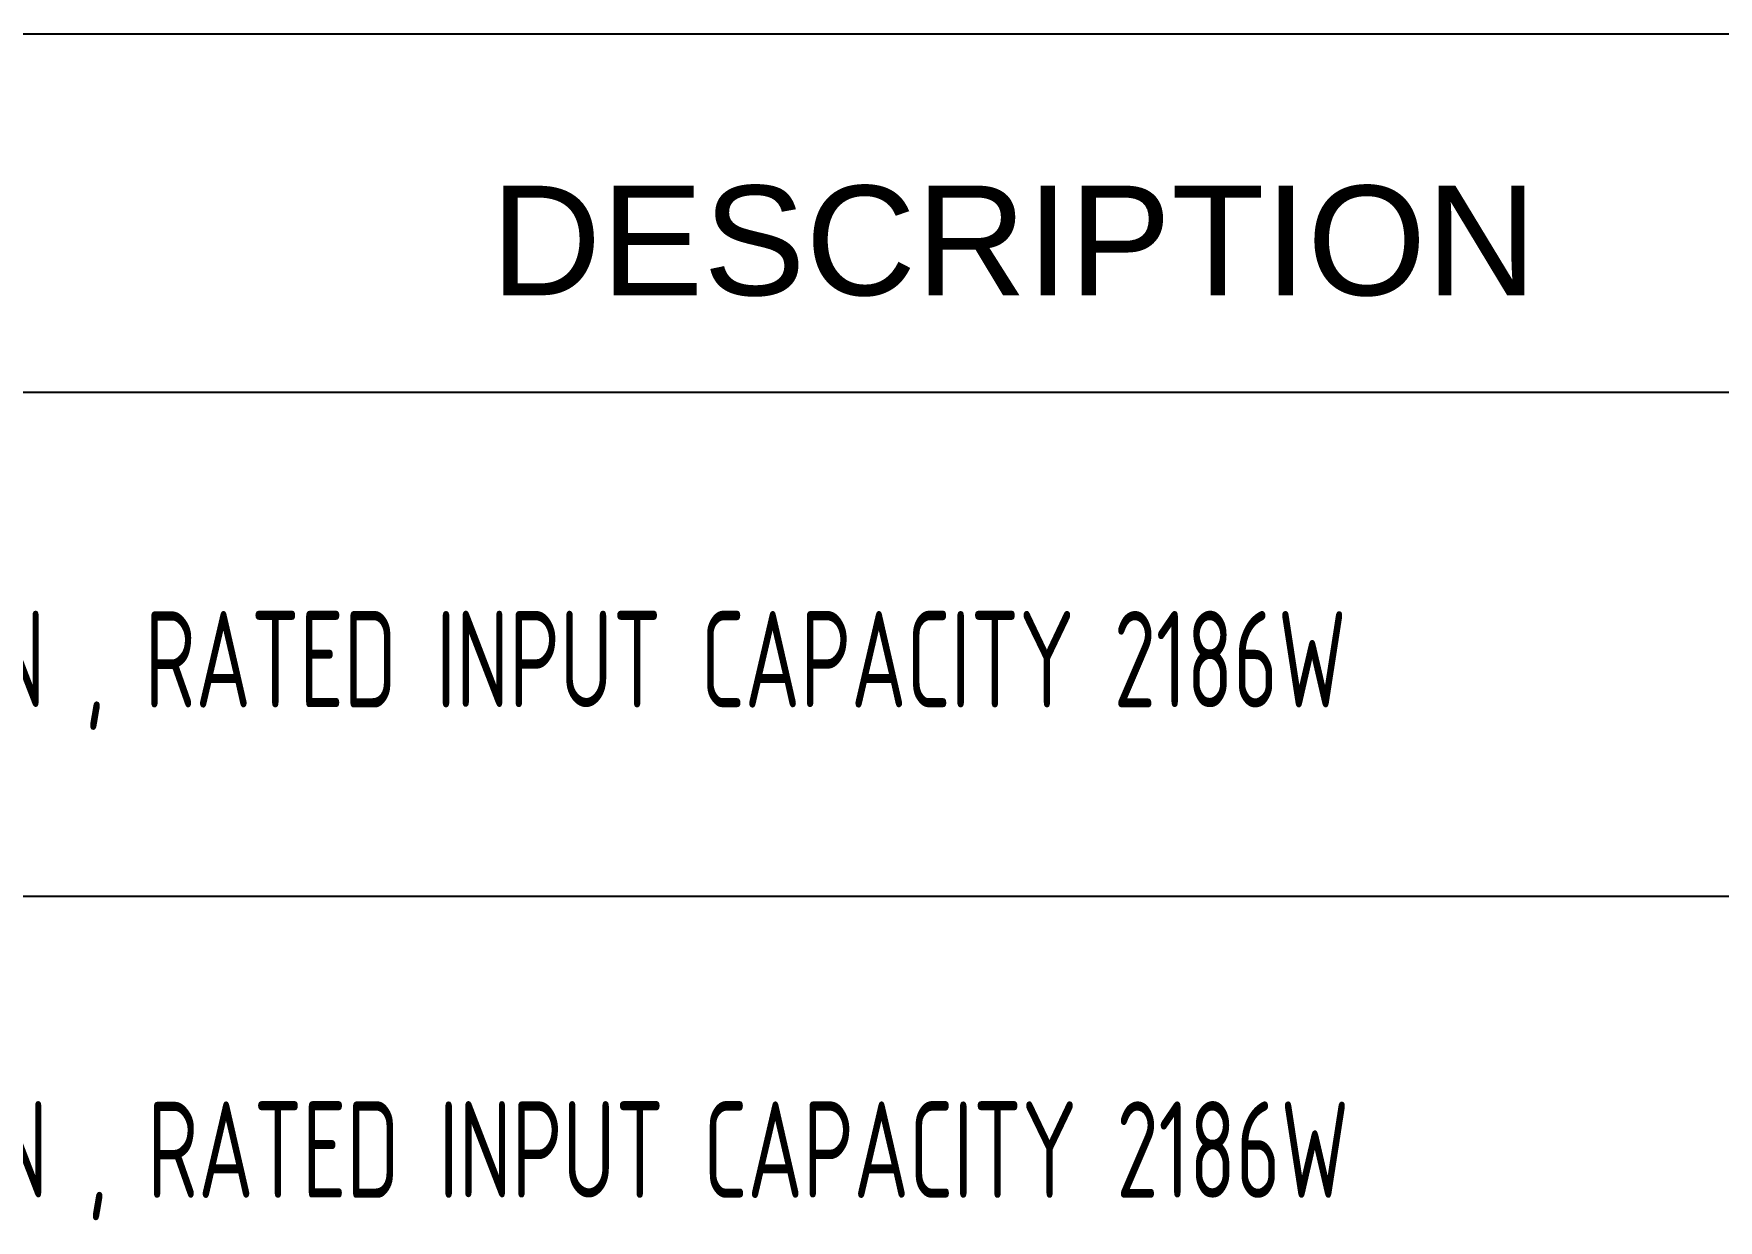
# Model space of a CAD drawing. Header units: inches. Extents: x 14 to 94880, y -4 to 65361.
# Drawn here: x 52092 to 54734, y 23496 to 25357 of the extents above; entities that cross this region are included whole.
import ezdxf

# ---------------------------------------------------------------- set-up
doc = ezdxf.new("R2010")
doc.units = ezdxf.units.IN
doc.header["$MEASUREMENT"] = 0
doc.layers.add('LAMPU', color=7, linetype='Continuous')
doc.styles.add('ARIAL2', font='arial.ttf', dxfattribs={"height": 200})
doc.styles.add('DIM', font='dim', dxfattribs={"width": 0.75})

msp = doc.modelspace()

# ---------------------------------------------------------------- linework, layer by layer
at = {"layer": 'LAMPU', "color": 1, "linetype": 'Continuous'}
for p, q in [((49466.2, 25356.6), (59556.5, 25356.6)), ((49450.8, 24794.6), (59556.5, 24794.6)), ((49478, 24004.2), (59556.5, 24004.2))]:
    msp.add_line(p, q, dxfattribs=at)

# ---------------------------------------------------------------- texts
at = {"layer": 'LAMPU', "style": 'ARIAL2'}
msp.add_text('DESCRIPTION', height=171.838, dxfattribs=at).set_placement((52809.1, 24946.4))
at = {"layer": 'LAMPU', "color": 7, "linetype": 'Continuous', "style": 'DIM', "width": 0.75}
for s, p in [('1.0HP AIR COMDITION , RATED INPUT CAPACITY 2186W ', (50848.6, 24300)), ('1.5HP AIR COMDITION , RATED INPUT CAPACITY 2186W ', (50848.6, 23530.9))]:
    msp.add_text(s, height=151.217, dxfattribs=at).set_placement(p)

doc.saveas('drawing.dxf')
